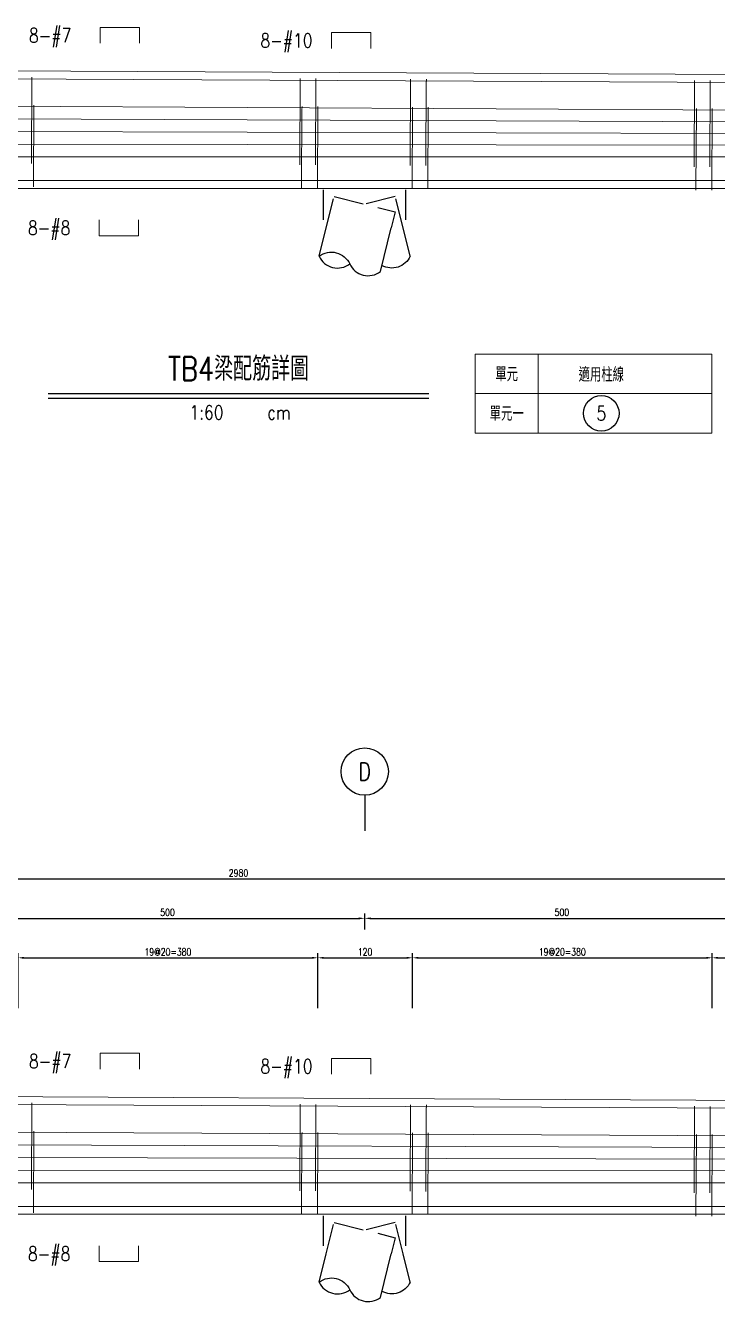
# Model space of a CAD drawing. Extents: x -4754 to 4976, y -19960 to 3841.
# Drawn here: x 955 to 1832, y -7912 to -6293 of the extents above; entities that cross this region are included whole.
import ezdxf
from ezdxf.enums import TextEntityAlignment as Align

# ---------------------------------------------------------------- set-up
doc = ezdxf.new("R2010")
doc.units = 0
doc.header["$LTSCALE"] = 3
doc.linetypes.add('DASHED', pattern=[19.05, 12.7, -6.35])
doc.layers.get('0').update_dxf_attribs({"linetype": 'CONTINUOUS'})
doc.layers.add('HB_0', color=7, linetype='CONTINUOUS', transparency=0.5)
for name, color, linetype in [('HB_DIM', 1, 'CONTINUOUS'), ('HB_SYMBOLS', 7, 'CONTINUOUS'), ('HB_TXT_CTEXT', 2, 'CONTINUOUS'), ('鋼筋', 3, 'CONTINUOUS')]:
    doc.layers.add(name, color=color, linetype=linetype)
doc.styles.get("Standard").update_dxf_attribs({"font": 'ROMANS.shx', "width": 0.8, "bigfont": 'chineset.shx'})
doc.dimstyles.new('30', dxfattribs={"dimscale": 3, "dimtxt": 3, "dimasz": 2.5, "dimexe": 2, "dimexo": 2, "dimgap": 1, "dimtad": 1, "dimdsep": 46, "dimtxsty": 'Standard', "dimcen": 0, "dimclrd": 256, "dimclre": 256, "dimclrt": 2, "dimadec": 0, "dimazin": 0, "dimtfac": 1, "dimtix": 1, "dimtmove": 2, "dimatfit": 3, "dimfxl": 1, "dimtolj": 1, "dimtzin": 0, "dimarcsym": 0})

# ---------------------------------------------------------------- blocks, each defined once
blk = doc.blocks.new('pile_racked_Transverse')
at = {"layer": 'HB_0', "color": 252, "linetype": 'DASHED'}
for p, q in [((-52.2, -40), (-52.2, 0)), ((52.2, -40), (52.2, 0))]:
    blk.add_line(p, q, dxfattribs=at)
at = {"layer": 'HB_0', "linetype": 'Continuous'}
for p, q in [((-57.7, -86), (-48.7, -50)), ((19.9, -105.4), (33.7, -50)), ((57.7, -86), (48.7, -50))]:
    blk.add_line(p, q, dxfattribs=at)
at = {"layer": 'HB_0', "color": 252, "linetype": 'DASHED'}
for points in [[(-48.7, -50), (-38.8, -10.3), (38.8, -29.7), (33.7, -50)], [(48.7, -50), (38.8, -10.3), (0, -20)]]:
    blk.add_lwpolyline(points, dxfattribs=at)
at = {"layer": 'HB_0', "linetype": 'Continuous'}
for points in [[(-57.7, -86, -0.48), (-18.9, -95.7, 0.48), (19.9, -105.4, 0.48)], [(-57.7, -86, 0.48), (-18.9, -95.7, 0.48)], [(57.7, -86, -0.439137), (21.8, -97.6, -0.439137)]]:
    blk.add_lwpolyline(points, format="xyb", dxfattribs=at)
blk = doc.blocks.new('title_beam')
at = {"color": 3, "linetype": 'Continuous'}
blk.add_line((-241.2, 0), (241.2, 0), dxfattribs=at)
at = {"color": 1, "linetype": 'Continuous'}
blk.add_line((-241.2, -6), (241.2, -6), dxfattribs=at)
at = {"color": 3, "linetype": 'Continuous', "width": 0.8}
blk.add_attdef('TITLE', text='', height=30, dxfattribs=at).set_placement((0, 33), align=Align.MIDDLE)
at = {"linetype": 'Continuous', "width": 0.8}
blk.add_attdef('SCALE', text='', height=18, dxfattribs=at).set_placement((-40.6, -24), align=Align.MIDDLE)
blk.add_attdef('CM', (36.5, -33), '', height=18, dxfattribs=at)
blk = doc.blocks.new('line_tag')
at = {"layer": 'HB_SYMBOLS', "color": 4, "linetype": 'Continuous'}
blk.add_circle((0, 0), 22.5, dxfattribs=at)
at = {"color": 4, "linetype": 'Continuous', "width": 0.8}
blk.add_attdef('A', text='', height=18, dxfattribs=at).set_placement((0, 0), align=Align.MIDDLE)
blk = doc.blocks.new('line_guide')
at = {"color": 4, "linetype": 'Continuous'}
blk.add_line((0, 0), (0, -45), dxfattribs=at)
blk.add_circle((0, 30), 30, dxfattribs=at)
at = {"color": 4, "linetype": 'Continuous', "width": 0.8}
blk.add_attdef('A', text='', height=22.5, dxfattribs=at).set_placement((0, 30), align=Align.MIDDLE)
blk = doc.blocks.new('*D224')
at = {"layer": 'HB_DIM', "linetype": 'Continuous', "lineweight": -2}
for p, q in [((945.1, -7538.8), (945.1, -7468.8)), ((952.6, -7474.8), (1317.6, -7474.8)), ((1325.1, -7538.8), (1325.1, -7468.8))]:
    blk.add_line(p, q, dxfattribs=at)
at = {"layer": 'HB_DIM'}
for points in [[(952.6, -7473.6), (952.6, -7476.1), (945.1, -7474.8)], [(1317.6, -7476.1), (1317.6, -7473.6), (1325.1, -7474.8)]]:
    blk.add_solid(points, dxfattribs=at)
at = {"layer": 'HB_DIM', "color": 2, "linetype": 'Continuous', "insert": (1135.1, -7467.3), "char_height": 9, "attachment_point": 5, "rotation": 0}
blk.add_mtext('\\A1;19@20=380', dxfattribs=at)
blk = doc.blocks.new('*D225')
at = {"layer": 'HB_DIM', "linetype": 'Continuous', "lineweight": -2}
for p, q in [((1325.1, -7538.8), (1325.1, -7468.8)), ((1332.6, -7474.8), (1437.6, -7474.8)), ((1445.1, -7538.8), (1445.1, -7468.8))]:
    blk.add_line(p, q, dxfattribs=at)
at = {"layer": 'HB_DIM'}
for points in [[(1332.6, -7473.6), (1332.6, -7476.1), (1325.1, -7474.8)], [(1437.6, -7476.1), (1437.6, -7473.6), (1445.1, -7474.8)]]:
    blk.add_solid(points, dxfattribs=at)
at = {"layer": 'HB_DIM', "color": 2, "linetype": 'Continuous', "insert": (1385.1, -7467.3), "char_height": 9, "attachment_point": 5, "rotation": 0}
blk.add_mtext('\\A1;120', dxfattribs=at)
blk = doc.blocks.new('*D226')
at = {"layer": 'HB_DIM', "linetype": 'Continuous', "lineweight": -2}
for p, q in [((1445.1, -7538.8), (1445.1, -7468.8)), ((1452.6, -7474.8), (1817.6, -7474.8)), ((1825.1, -7538.8), (1825.1, -7468.8))]:
    blk.add_line(p, q, dxfattribs=at)
at = {"layer": 'HB_DIM'}
for points in [[(1452.6, -7473.6), (1452.6, -7476.1), (1445.1, -7474.8)], [(1817.6, -7476.1), (1817.6, -7473.6), (1825.1, -7474.8)]]:
    blk.add_solid(points, dxfattribs=at)
at = {"layer": 'HB_DIM', "color": 2, "linetype": 'Continuous', "insert": (1635.1, -7467.3), "char_height": 9, "attachment_point": 5, "rotation": 0}
blk.add_mtext('\\A1;19@20=380', dxfattribs=at)
blk = doc.blocks.new('*D227')
at = {"layer": 'HB_DIM', "linetype": 'Continuous', "lineweight": -2}
for p, q in [((1825.1, -7538.8), (1825.1, -7468.8)), ((1832.6, -7474.8), (1937.6, -7474.8)), ((1945.1, -7538.8), (1945.1, -7468.8))]:
    blk.add_line(p, q, dxfattribs=at)
at = {"layer": 'HB_DIM'}
for points in [[(1832.6, -7473.6), (1832.6, -7476.1), (1825.1, -7474.8)], [(1937.6, -7476.1), (1937.6, -7473.6), (1945.1, -7474.8)]]:
    blk.add_solid(points, dxfattribs=at)
at = {"layer": 'HB_DIM', "color": 2, "linetype": 'Continuous', "insert": (1885.1, -7467.3), "char_height": 9, "attachment_point": 5, "rotation": 0}
blk.add_mtext('\\A1;120', dxfattribs=at)
blk = doc.blocks.new('*D232')
at = {"layer": 'HB_DIM', "linetype": 'Continuous', "lineweight": -2}
for p, q in [((-265.4, -7538.8), (-265.4, -7368.8)), ((-257.9, -7374.8), (2707.1, -7374.8)), ((2714.6, -7553.8), (2714.6, -7368.8))]:
    blk.add_line(p, q, dxfattribs=at)
at = {"layer": 'HB_DIM'}
for points in [[(-257.9, -7373.6), (-257.9, -7376.1), (-265.4, -7374.8)], [(2707.1, -7376.1), (2707.1, -7373.6), (2714.6, -7374.8)]]:
    blk.add_solid(points, dxfattribs=at)
at = {"layer": 'HB_DIM', "color": 2, "linetype": 'Continuous', "insert": (1224.6, -7367.3), "char_height": 9, "attachment_point": 5, "rotation": 0}
blk.add_mtext('\\A1;2980', dxfattribs=at)
blk = doc.blocks.new('*D236')
at = {"layer": 'HB_DIM', "linetype": 'Continuous', "lineweight": -2}
for p, q in [((884.6, -7438.8), (884.6, -7418.8)), ((892.1, -7424.8), (1377.1, -7424.8)), ((1384.6, -7438.8), (1384.6, -7418.8))]:
    blk.add_line(p, q, dxfattribs=at)
at = {"layer": 'HB_DIM'}
for points in [[(892.1, -7423.6), (892.1, -7426.1), (884.6, -7424.8)], [(1377.1, -7426.1), (1377.1, -7423.6), (1384.6, -7424.8)]]:
    blk.add_solid(points, dxfattribs=at)
at = {"layer": 'HB_DIM', "color": 2, "linetype": 'Continuous', "insert": (1134.6, -7417.3), "char_height": 9, "attachment_point": 5, "rotation": 0}
blk.add_mtext('\\A1;500', dxfattribs=at)
blk = doc.blocks.new('*D237')
at = {"layer": 'HB_DIM', "linetype": 'Continuous', "lineweight": -2}
for p, q in [((1384.6, -7438.8), (1384.6, -7418.8)), ((1392.1, -7424.8), (1877.1, -7424.8)), ((1884.6, -7438.8), (1884.6, -7418.8))]:
    blk.add_line(p, q, dxfattribs=at)
at = {"layer": 'HB_DIM'}
for points in [[(1392.1, -7423.6), (1392.1, -7426.1), (1384.6, -7424.8)], [(1877.1, -7426.1), (1877.1, -7423.6), (1884.6, -7424.8)]]:
    blk.add_solid(points, dxfattribs=at)
at = {"layer": 'HB_DIM', "color": 2, "linetype": 'Continuous', "insert": (1634.6, -7417.3), "char_height": 9, "attachment_point": 5, "rotation": 0}
blk.add_mtext('\\A1;500', dxfattribs=at)

msp = doc.modelspace()

# ---------------------------------------------------------------- linework, layer by layer
at = {"layer": 'HB_0', "lineweight": 5}
for points in [[(-265.427, -6499.802), (-265.427, -6344.802), (2714.573, -6359.802), (2714.573, -6499.802), (-265.427, -6499.802)], [(-265.427, -7799.802), (-265.427, -7644.802), (2714.573, -7659.802), (2714.573, -7799.802), (-265.427, -7799.802)]]:
    msp.add_lwpolyline(points, dxfattribs=at)
at = {"layer": 'HB_DIM', "color": 1, "linetype": 'Continuous'}
for points in [[(1224.523, -6362.301, 0, 1.25, 0), (1224.523, -6347.301, 0, 0, 0), (1224.523, -6312.301, 0, 0, 0), (1242.523, -6312.301, 0, 0, 0)], [(1224.523, -7662.301, 0, 1.25, 0), (1224.523, -7647.301, 0, 0, 0), (1224.523, -7612.301, 0, 0, 0), (1242.523, -7612.301, 0, 0, 0)]]:
    msp.add_lwpolyline(points, format="xyseb", dxfattribs=at)
at = {"layer": 'HB_TXT_CTEXT', "color": 4, "lineweight": 5, "true_color": 0x00ffff}
for p, q in [((1604.573, -6709.802), (1604.573, -6809.802)), ((1524.573, -6759.802), (1824.573, -6759.802))]:
    msp.add_line(p, q, dxfattribs=at)
msp.add_lwpolyline([(1524.573, -6709.802), (1524.573, -6809.802), (1824.573, -6809.802), (1824.573, -6709.802), (1524.573, -6709.802)], dxfattribs=at)
at = {"layer": 'HB_TXT_CTEXT', "lineweight": 5}
for points in [[(1049.051, -6315.823, -50), (1049.051, -6295.823, -50), (1099.051, -6295.823, -50), (1099.051, -6315.823, -50)], [(1342.523, -6322.301, -38), (1342.523, -6302.301, -38), (1392.523, -6302.301, -38), (1392.523, -6322.301, -38)], [(1047.798, -6539.808, -50), (1047.798, -6559.808, -50), (1097.798, -6559.808, -50), (1097.798, -6539.808, -50)], [(1049.051, -7615.823, -50), (1049.051, -7595.823, -50), (1099.051, -7595.823, -50), (1099.051, -7615.823, -50)], [(1342.523, -7622.301, -38), (1342.523, -7602.301, -38), (1392.523, -7602.301, -38), (1392.523, -7622.301, -38)], [(1047.798, -7839.808, -50), (1047.798, -7859.808, -50), (1097.798, -7859.808, -50), (1097.798, -7839.808, -50)]]:
    msp.add_polyline3d(points, dxfattribs=at)
at = {"layer": '鋼筋', "lineweight": 5}
for p, q in [((-244.987, -6354.905, -38), (2694.033, -6369.698, -38)), ((-244.987, -6354.905, -27.143), (2694.033, -6369.698, -27.143)), ((-244.987, -6354.905, -16.286), (2694.033, -6369.698, -16.286)), ((-244.987, -6354.905, -5.429), (2694.033, -6369.698, -5.429)), ((-244.987, -6354.905, 5.429), (2694.033, -6369.698, 5.429)), ((-244.987, -6354.905, 16.286), (2694.033, -6369.698, 16.286)), ((-244.987, -6354.905, 27.143), (2694.033, -6369.698, 27.143)), ((-244.987, -6354.905, 38), (2694.033, -6369.698, 38)), ((962.743, -6361.942, 40.245), (962.224, -6465.081, 40.245)), ((962.224, -6465.081, -40.245), (962.743, -6361.942, -40.245)), ((962.705, -6369.562, 33.895), (962.743, -6361.942, 33.895)), ((962.743, -6361.942, -33.895), (962.705, -6369.562, -33.895)), ((1302.739, -6363.653, 40.245), (1302.219, -6466.793, 40.245)), ((1302.219, -6466.793, -40.245), (1302.739, -6363.653, -40.245)), ((1302.7, -6371.273, 33.895), (1302.739, -6363.653, 33.895)), ((1302.739, -6363.653, -33.895), (1302.7, -6371.273, -33.895)), ((1322.738, -6363.754, 40.245), (1322.219, -6466.893, 40.245)), ((1322.219, -6466.893, -40.245), (1322.738, -6363.754, -40.245)), ((1322.7, -6371.374, 33.895), (1322.738, -6363.754, 33.895)), ((1322.738, -6363.754, -33.895), (1322.7, -6371.374, -33.895)), ((1442.737, -6364.358, 40.245), (1442.218, -6467.497, 40.245)), ((1442.218, -6467.497, -40.245), (1442.737, -6364.358, -40.245)), ((1442.698, -6371.978, 33.895), (1442.737, -6364.358, 33.895)), ((1442.737, -6364.358, -33.895), (1442.698, -6371.978, -33.895)), ((1462.737, -6364.459, 40.245), (1462.217, -6467.598, 40.245)), ((1462.217, -6467.598, -40.245), (1462.737, -6364.459, -40.245)), ((1462.698, -6372.079, 33.895), (1462.737, -6364.459, 33.895)), ((1462.737, -6364.459, -33.895), (1462.698, -6372.079, -33.895)), ((1802.732, -6366.17, 40.245), (1802.213, -6469.309, 40.245)), ((1802.213, -6469.309, -40.245), (1802.732, -6366.17, -40.245)), ((1802.694, -6373.79, 33.895), (1802.732, -6366.17, 33.895)), ((1802.732, -6366.17, -33.895), (1802.694, -6373.79, -33.895)), ((1822.732, -6366.271, 40.245), (1822.213, -6469.41, 40.245)), ((1822.213, -6469.41, -40.245), (1822.732, -6366.271, -40.245)), ((1822.694, -6373.891, 33.895), (1822.732, -6366.271, 33.895)), ((1822.732, -6366.271, -33.895), (1822.694, -6373.891, -33.895)), ((-245.103, -6389.902, -50), (2695.282, -6404.703, -50)), ((-245.103, -6389.902, -35.714), (2695.282, -6404.703, -35.714)), ((-245.103, -6389.902, -21.429), (2695.282, -6404.703, -21.429)), ((-245.103, -6389.902, -7.143), (2695.282, -6404.703, -7.143)), ((-245.103, -6389.902, 7.143), (2695.282, -6404.703, 7.143)), ((-245.103, -6389.902, 21.429), (2695.282, -6404.703, 21.429)), ((-245.103, -6389.902, 35.714), (2695.282, -6404.703, 35.714)), ((-245.103, -6389.902, 50), (2695.282, -6404.703, 50)), ((-242.961, -6407.406, -50), (2692.983, -6418.449, -50)), ((-242.961, -6407.406, 50), (2692.983, -6418.449, 50)), ((965.104, -6397.486, 51.745), (964.615, -6494.623, 51.745)), ((964.615, -6494.623, -51.745), (965.104, -6397.486, -51.745)), ((965.066, -6405.106, 45.395), (965.104, -6397.486, 45.395)), ((965.104, -6397.486, -45.395), (965.066, -6405.106, -45.395)), ((1305.1, -6399.197, 51.745), (1304.611, -6496.335, 51.745)), ((1304.611, -6496.335, -51.745), (1305.1, -6399.197, -51.745)), ((1305.061, -6406.817, 45.395), (1305.1, -6399.197, 45.395)), ((1305.1, -6399.197, -45.395), (1305.061, -6406.817, -45.395)), ((1325.099, -6399.298, 51.745), (1324.61, -6496.435, 51.745)), ((1324.61, -6496.435, -51.745), (1325.099, -6399.298, -51.745)), ((1325.061, -6406.918, 45.395), (1325.099, -6399.298, 45.395)), ((1325.099, -6399.298, -45.395), (1325.061, -6406.918, -45.395)), ((1445.098, -6399.902, 51.745), (1444.609, -6497.039, 51.745)), ((1444.609, -6497.039, -51.745), (1445.098, -6399.902, -51.745)), ((1445.06, -6407.522, 45.395), (1445.098, -6399.902, 45.395)), ((1445.098, -6399.902, -45.395), (1445.06, -6407.522, -45.395)), ((1465.098, -6400.003, 51.745), (1464.609, -6497.14, 51.745)), ((1464.609, -6497.14, -51.745), (1465.098, -6400.003, -51.745)), ((1465.059, -6407.623, 45.395), (1465.098, -6400.003, 45.395)), ((1465.098, -6400.003, -45.395), (1465.059, -6407.623, -45.395)), ((1805.093, -6401.714, 51.745), (1804.604, -6498.852, 51.745)), ((1804.604, -6498.852, -51.745), (1805.093, -6401.714, -51.745)), ((1805.055, -6409.334, 45.395), (1805.093, -6401.714, 45.395)), ((1805.093, -6401.714, -45.395), (1805.055, -6409.334, -45.395)), ((1825.093, -6401.815, 51.745), (1824.604, -6498.952, 51.745)), ((1824.604, -6498.952, -51.745), (1825.093, -6401.815, -51.745)), ((1825.055, -6409.435, 45.395), (1825.093, -6401.815, 45.395)), ((1825.093, -6401.815, -45.395), (1825.055, -6409.435, -45.395)), ((-243.049, -6424.898, -50), (2692.906, -6432.206, -50)), ((-243.049, -6424.898, 50), (2692.906, -6432.206, 50)), ((-243.137, -6442.39, -50), (2692.825, -6445.964, -50)), ((-243.137, -6442.39, 50), (2692.825, -6445.964, 50)), ((-250.29, -6459.832, -50), (2699.93, -6459.772, -50)), ((-250.29, -6459.832, -35.714), (2699.93, -6459.772, -35.714)), ((-250.29, -6459.832, -21.429), (2699.93, -6459.772, -21.429)), ((-250.29, -6459.832, -7.143), (2699.93, -6459.772, -7.143)), ((-250.29, -6459.832, 7.143), (2699.93, -6459.772, 7.143)), ((-250.29, -6459.832, 21.429), (2699.93, -6459.772, 21.429)), ((-250.29, -6459.832, 35.714), (2699.93, -6459.772, 35.714)), ((-250.29, -6459.832, 50), (2699.93, -6459.772, 50)), ((962.208, -6468.256, 37.07), (962.208, -6468.256, -37.07)), ((1302.203, -6469.968, 37.07), (1302.203, -6469.968, -37.07)), ((1322.203, -6470.068, 37.07), (1322.203, -6470.068, -37.07)), ((1442.202, -6470.672, 37.07), (1442.202, -6470.672, -37.07)), ((1462.201, -6470.773, 37.07), (1462.201, -6470.773, -37.07)), ((1802.197, -6472.484, 37.07), (1802.197, -6472.484, -37.07)), ((1822.197, -6472.585, 37.07), (1822.197, -6472.585, -37.07)), ((-246.657, -6489.862, -50), (2695.973, -6489.742, -50)), ((-246.657, -6489.862, -35.714), (2695.973, -6489.742, -35.714)), ((-246.657, -6489.862, -21.429), (2695.973, -6489.742, -21.429)), ((-246.657, -6489.862, -7.143), (2695.973, -6489.742, -7.143)), ((-246.657, -6489.862, 7.143), (2695.973, -6489.742, 7.143)), ((-246.657, -6489.862, 21.429), (2695.973, -6489.742, 21.429)), ((-246.657, -6489.862, 35.714), (2695.973, -6489.742, 35.714)), ((-246.657, -6489.862, 50), (2695.973, -6489.742, 50)), ((964.599, -6497.798, 48.57), (964.599, -6497.798, -48.57)), ((1304.595, -6499.51, 48.57), (1304.595, -6499.51, -48.57)), ((1324.594, -6499.61, 48.57), (1324.594, -6499.61, -48.57)), ((1444.593, -6500.214, 48.57), (1444.593, -6500.214, -48.57)), ((1464.593, -6500.315, 48.57), (1464.593, -6500.315, -48.57)), ((1804.588, -6502.027, 48.57), (1804.588, -6502.027, -48.57)), ((1824.588, -6502.127, 48.57), (1824.588, -6502.127, -48.57)), ((-244.987, -7654.905, -38), (2694.033, -7669.698, -38)), ((-244.987, -7654.905, -27.143), (2694.033, -7669.698, -27.143)), ((-244.987, -7654.905, -16.286), (2694.033, -7669.698, -16.286)), ((-244.987, -7654.905, -5.429), (2694.033, -7669.698, -5.429)), ((-244.987, -7654.905, 5.429), (2694.033, -7669.698, 5.429)), ((-244.987, -7654.905, 16.286), (2694.033, -7669.698, 16.286)), ((-244.987, -7654.905, 27.143), (2694.033, -7669.698, 27.143)), ((-244.987, -7654.905, 38), (2694.033, -7669.698, 38)), ((962.743, -7661.942, 40.245), (962.224, -7765.081, 40.245)), ((962.224, -7765.081, -40.245), (962.743, -7661.942, -40.245)), ((962.705, -7669.562, 33.895), (962.743, -7661.942, 33.895)), ((962.743, -7661.942, -33.895), (962.705, -7669.562, -33.895)), ((1302.739, -7663.653, 40.245), (1302.219, -7766.793, 40.245)), ((1302.219, -7766.793, -40.245), (1302.739, -7663.653, -40.245)), ((1302.7, -7671.273, 33.895), (1302.739, -7663.653, 33.895)), ((1302.739, -7663.653, -33.895), (1302.7, -7671.273, -33.895)), ((1322.738, -7663.754, 40.245), (1322.219, -7766.893, 40.245)), ((1322.219, -7766.893, -40.245), (1322.738, -7663.754, -40.245)), ((1322.7, -7671.374, 33.895), (1322.738, -7663.754, 33.895)), ((1322.738, -7663.754, -33.895), (1322.7, -7671.374, -33.895)), ((1442.737, -7664.358, 40.245), (1442.218, -7767.497, 40.245)), ((1442.218, -7767.497, -40.245), (1442.737, -7664.358, -40.245)), ((1442.698, -7671.978, 33.895), (1442.737, -7664.358, 33.895)), ((1442.737, -7664.358, -33.895), (1442.698, -7671.978, -33.895)), ((1462.737, -7664.459, 40.245), (1462.217, -7767.598, 40.245)), ((1462.217, -7767.598, -40.245), (1462.737, -7664.459, -40.245)), ((1462.698, -7672.079, 33.895), (1462.737, -7664.459, 33.895)), ((1462.737, -7664.459, -33.895), (1462.698, -7672.079, -33.895)), ((1802.732, -7666.17, 40.245), (1802.213, -7769.309, 40.245)), ((1802.213, -7769.309, -40.245), (1802.732, -7666.17, -40.245)), ((1802.694, -7673.79, 33.895), (1802.732, -7666.17, 33.895)), ((1802.732, -7666.17, -33.895), (1802.694, -7673.79, -33.895)), ((1822.732, -7666.271, 40.245), (1822.213, -7769.41, 40.245)), ((1822.213, -7769.41, -40.245), (1822.732, -7666.271, -40.245)), ((1822.694, -7673.891, 33.895), (1822.732, -7666.271, 33.895)), ((1822.732, -7666.271, -33.895), (1822.694, -7673.891, -33.895)), ((-245.103, -7689.902, -50), (2695.282, -7704.703, -50)), ((-245.103, -7689.902, -35.714), (2695.282, -7704.703, -35.714)), ((-245.103, -7689.902, -21.429), (2695.282, -7704.703, -21.429)), ((-245.103, -7689.902, -7.143), (2695.282, -7704.703, -7.143)), ((-245.103, -7689.902, 7.143), (2695.282, -7704.703, 7.143)), ((-245.103, -7689.902, 21.429), (2695.282, -7704.703, 21.429)), ((-245.103, -7689.902, 35.714), (2695.282, -7704.703, 35.714)), ((-245.103, -7689.902, 50), (2695.282, -7704.703, 50)), ((965.104, -7697.486, 51.745), (964.615, -7794.623, 51.745)), ((964.615, -7794.623, -51.745), (965.104, -7697.486, -51.745)), ((965.066, -7705.106, 45.395), (965.104, -7697.486, 45.395)), ((965.104, -7697.486, -45.395), (965.066, -7705.106, -45.395)), ((1305.1, -7699.197, 51.745), (1304.611, -7796.335, 51.745)), ((1304.611, -7796.335, -51.745), (1305.1, -7699.197, -51.745)), ((1305.061, -7706.817, 45.395), (1305.1, -7699.197, 45.395)), ((1305.1, -7699.197, -45.395), (1305.061, -7706.817, -45.395)), ((1325.099, -7699.298, 51.745), (1324.61, -7796.435, 51.745)), ((1324.61, -7796.435, -51.745), (1325.099, -7699.298, -51.745)), ((1325.061, -7706.918, 45.395), (1325.099, -7699.298, 45.395)), ((1325.099, -7699.298, -45.395), (1325.061, -7706.918, -45.395)), ((1445.098, -7699.902, 51.745), (1444.609, -7797.039, 51.745)), ((1444.609, -7797.039, -51.745), (1445.098, -7699.902, -51.745)), ((1445.06, -7707.522, 45.395), (1445.098, -7699.902, 45.395)), ((1445.098, -7699.902, -45.395), (1445.06, -7707.522, -45.395)), ((1465.098, -7700.003, 51.745), (1464.609, -7797.14, 51.745)), ((1464.609, -7797.14, -51.745), (1465.098, -7700.003, -51.745)), ((1465.059, -7707.623, 45.395), (1465.098, -7700.003, 45.395)), ((1465.098, -7700.003, -45.395), (1465.059, -7707.623, -45.395)), ((1805.093, -7701.714, 51.745), (1804.604, -7798.852, 51.745)), ((1804.604, -7798.852, -51.745), (1805.093, -7701.714, -51.745)), ((1805.055, -7709.334, 45.395), (1805.093, -7701.714, 45.395)), ((1805.093, -7701.714, -45.395), (1805.055, -7709.334, -45.395)), ((1825.093, -7701.815, 51.745), (1824.604, -7798.952, 51.745)), ((1824.604, -7798.952, -51.745), (1825.093, -7701.815, -51.745)), ((1825.055, -7709.435, 45.395), (1825.093, -7701.815, 45.395)), ((1825.093, -7701.815, -45.395), (1825.055, -7709.435, -45.395)), ((-242.961, -7707.406, -50), (2692.983, -7718.449, -50)), ((-242.961, -7707.406, 50), (2692.983, -7718.449, 50)), ((-243.049, -7724.898, -50), (2692.906, -7732.206, -50)), ((-243.049, -7724.898, 50), (2692.906, -7732.206, 50)), ((-243.137, -7742.39, -50), (2692.825, -7745.964, -50)), ((-243.137, -7742.39, 50), (2692.825, -7745.964, 50)), ((-250.29, -7759.832, -50), (2699.93, -7759.772, -50)), ((-250.29, -7759.832, -35.714), (2699.93, -7759.772, -35.714)), ((-250.29, -7759.832, -21.429), (2699.93, -7759.772, -21.429)), ((-250.29, -7759.832, -7.143), (2699.93, -7759.772, -7.143)), ((-250.29, -7759.832, 7.143), (2699.93, -7759.772, 7.143)), ((-250.29, -7759.832, 21.429), (2699.93, -7759.772, 21.429)), ((-250.29, -7759.832, 35.714), (2699.93, -7759.772, 35.714)), ((-250.29, -7759.832, 50), (2699.93, -7759.772, 50)), ((962.208, -7768.256, 37.07), (962.208, -7768.256, -37.07)), ((1302.203, -7769.968, 37.07), (1302.203, -7769.968, -37.07)), ((1322.203, -7770.068, 37.07), (1322.203, -7770.068, -37.07)), ((1442.202, -7770.672, 37.07), (1442.202, -7770.672, -37.07)), ((1462.201, -7770.773, 37.07), (1462.201, -7770.773, -37.07)), ((1802.197, -7772.484, 37.07), (1802.197, -7772.484, -37.07)), ((1822.197, -7772.585, 37.07), (1822.197, -7772.585, -37.07)), ((-246.657, -7789.862, -50), (2695.973, -7789.742, -50)), ((-246.657, -7789.862, -35.714), (2695.973, -7789.742, -35.714)), ((-246.657, -7789.862, -21.429), (2695.973, -7789.742, -21.429)), ((-246.657, -7789.862, -7.143), (2695.973, -7789.742, -7.143)), ((-246.657, -7789.862, 7.143), (2695.973, -7789.742, 7.143)), ((-246.657, -7789.862, 21.429), (2695.973, -7789.742, 21.429)), ((-246.657, -7789.862, 35.714), (2695.973, -7789.742, 35.714)), ((-246.657, -7789.862, 50), (2695.973, -7789.742, 50)), ((964.599, -7797.798, 48.57), (964.599, -7797.798, -48.57)), ((1304.595, -7799.51, 48.57), (1304.595, -7799.51, -48.57)), ((1324.594, -7799.61, 48.57), (1324.594, -7799.61, -48.57)), ((1444.593, -7800.214, 48.57), (1444.593, -7800.214, -48.57)), ((1464.593, -7800.315, 48.57), (1464.593, -7800.315, -48.57)), ((1804.588, -7802.027, 48.57), (1804.588, -7802.027, -48.57)), ((1824.588, -7802.127, 48.57), (1824.588, -7802.127, -48.57))]:
    msp.add_line(p, q, dxfattribs=at)
at = {"layer": '鋼筋', "lineweight": 5, "extrusion": (0.999987, -0.005033, 0)}
for centre, start, end in [((-6357.015, 37.07, 994.753), 270, 90), ((-6357.015, -37.07, 994.753), 270, 90), ((-6357.015, 37.07, 1334.753), 270, 90), ((-6357.015, -37.07, 1334.753), 270, 90), ((-6357.015, 37.07, 1354.753), 270, 90), ((-6357.015, -37.07, 1354.753), 270, 90), ((-6357.015, 37.07, 1474.753), 270, 90), ((-6357.015, -37.07, 1474.753), 270, 90), ((-6357.015, 37.07, 1494.753), 270, 90), ((-6357.015, -37.07, 1494.753), 270, 90), ((-6357.015, 37.07, 1834.753), 270, 90), ((-6357.015, -37.07, 1834.753), 270, 90), ((-6357.015, 37.07, 1854.753), 270, 90), ((-6357.015, -37.07, 1854.753), 270, 90), ((-6392.547, 48.57, 997.293), 270, 90), ((-6392.547, -48.57, 997.293), 270, 90), ((-6392.547, 48.57, 1337.293), 270, 90), ((-6392.547, -48.57, 1337.293), 270, 90), ((-6392.547, 48.57, 1357.293), 270, 90), ((-6392.547, -48.57, 1357.293), 270, 90), ((-6392.547, 48.57, 1477.293), 270, 90), ((-6392.547, -48.57, 1477.293), 270, 90), ((-6392.547, 48.57, 1497.293), 270, 90), ((-6392.547, -48.57, 1497.293), 270, 90), ((-6392.547, 48.57, 1837.293), 270, 90), ((-6392.547, -48.57, 1837.293), 270, 90), ((-6392.547, 48.57, 1857.293), 270, 90), ((-6392.547, -48.57, 1857.293), 270, 90), ((-6460.156, 37.07, 994.753), 90, 180), ((-6460.156, -37.07, 994.753), 180, 270), ((-6460.156, 37.07, 1334.753), 90, 180), ((-6460.156, -37.07, 1334.753), 180, 270), ((-6460.156, 37.07, 1354.753), 90, 180), ((-6460.156, -37.07, 1354.753), 180, 270), ((-6460.156, 37.07, 1474.753), 90, 180), ((-6460.156, -37.07, 1474.753), 180, 270), ((-6460.156, 37.07, 1494.753), 90, 180), ((-6460.156, -37.07, 1494.753), 180, 270), ((-6460.156, 37.07, 1834.753), 90, 180), ((-6460.156, -37.07, 1834.753), 180, 270), ((-6460.156, 37.07, 1854.753), 90, 180), ((-6460.156, -37.07, 1854.753), 180, 270), ((-6489.686, 48.57, 997.293), 90, 180), ((-6489.686, -48.57, 997.293), 180, 270), ((-6489.686, 48.57, 1337.293), 90, 180), ((-6489.686, -48.57, 1337.293), 180, 270), ((-6489.686, 48.57, 1357.293), 90, 180), ((-6489.686, -48.57, 1357.293), 180, 270), ((-6489.686, 48.57, 1477.293), 90, 180), ((-6489.686, -48.57, 1477.293), 180, 270), ((-6489.686, 48.57, 1497.293), 90, 180), ((-6489.686, -48.57, 1497.293), 180, 270), ((-6489.686, 48.57, 1837.293), 90, 180), ((-6489.686, -48.57, 1837.293), 180, 270), ((-6489.686, 48.57, 1857.293), 90, 180), ((-6489.686, -48.57, 1857.293), 180, 270), ((-7656.999, 37.07, 1001.297), 270, 90), ((-7656.999, -37.07, 1001.297), 270, 90), ((-7656.999, 37.07, 1341.297), 270, 90), ((-7656.999, -37.07, 1341.297), 270, 90), ((-7656.999, 37.07, 1361.297), 270, 90), ((-7656.999, -37.07, 1361.297), 270, 90), ((-7656.999, 37.07, 1481.297), 270, 90), ((-7656.999, -37.07, 1481.297), 270, 90), ((-7656.999, 37.07, 1501.297), 270, 90), ((-7656.999, -37.07, 1501.297), 270, 90), ((-7656.999, 37.07, 1841.297), 270, 90), ((-7656.999, -37.07, 1841.297), 270, 90), ((-7656.999, 37.07, 1861.297), 270, 90), ((-7656.999, -37.07, 1861.297), 270, 90), ((-7692.531, 48.57, 1003.837), 270, 90), ((-7692.531, -48.57, 1003.837), 270, 90), ((-7692.531, 48.57, 1343.837), 270, 90), ((-7692.531, -48.57, 1343.837), 270, 90), ((-7692.531, 48.57, 1363.837), 270, 90), ((-7692.531, -48.57, 1363.837), 270, 90), ((-7692.531, 48.57, 1483.837), 270, 90), ((-7692.531, -48.57, 1483.837), 270, 90), ((-7692.531, 48.57, 1503.837), 270, 90), ((-7692.531, -48.57, 1503.837), 270, 90), ((-7692.531, 48.57, 1843.837), 270, 90), ((-7692.531, -48.57, 1843.837), 270, 90), ((-7692.531, 48.57, 1863.837), 270, 90), ((-7692.531, -48.57, 1863.837), 270, 90), ((-7760.139, 37.07, 1001.297), 90, 180), ((-7760.139, -37.07, 1001.297), 180, 270), ((-7760.139, 37.07, 1341.297), 90, 180), ((-7760.139, -37.07, 1341.297), 180, 270), ((-7760.139, 37.07, 1361.297), 90, 180), ((-7760.139, -37.07, 1361.297), 180, 270), ((-7760.139, 37.07, 1481.297), 90, 180), ((-7760.139, -37.07, 1481.297), 180, 270), ((-7760.139, 37.07, 1501.297), 90, 180), ((-7760.139, -37.07, 1501.297), 180, 270), ((-7760.139, 37.07, 1841.297), 90, 180), ((-7760.139, -37.07, 1841.297), 180, 270), ((-7760.139, 37.07, 1861.297), 90, 180), ((-7760.139, -37.07, 1861.297), 180, 270), ((-7789.669, 48.57, 1003.837), 90, 180), ((-7789.669, -48.57, 1003.837), 180, 270), ((-7789.669, 48.57, 1343.837), 90, 180), ((-7789.669, -48.57, 1343.837), 180, 270), ((-7789.669, 48.57, 1363.837), 90, 180), ((-7789.669, -48.57, 1363.837), 180, 270), ((-7789.669, 48.57, 1483.837), 90, 180), ((-7789.669, -48.57, 1483.837), 180, 270), ((-7789.669, 48.57, 1503.837), 90, 180), ((-7789.669, -48.57, 1503.837), 180, 270), ((-7789.669, 48.57, 1843.837), 90, 180), ((-7789.669, -48.57, 1843.837), 180, 270), ((-7789.669, 48.57, 1863.837), 90, 180), ((-7789.669, -48.57, 1863.837), 180, 270)]:
    msp.add_arc(centre, 3.175, start, end, dxfattribs=at)

# ---------------------------------------------------------------- block references
at = {"layer": 'HB_0', "linetype": 'Continuous'}
for p in [(1384.573, -6499.802), (1384.573, -7799.802)]:
    msp.add_blockref('pile_racked_Transverse', p, dxfattribs=at)
msp.add_blockref('line_guide', (1384.573, -7268.802), dxfattribs=at).add_auto_attribs({'A': 'D'})
at = {"layer": 'HB_TXT_CTEXT', "linetype": 'Continuous'}
for name, p, values in [('title_beam', (1224.573, -6759.802), {'TITLE': 'TB4梁配筋詳圖', 'SCALE': '1:60', 'CM': 'cm'}), ('line_tag', (1684.573, -6784.802), {'A': '5'})]:
    msp.add_blockref(name, p, dxfattribs=at).add_auto_attribs(values)

# ---------------------------------------------------------------- texts
at = {"layer": 'HB_TXT_CTEXT', "linetype": 'Continuous', "width": 0.8}
for s, p in [(' 8-#7', (949.051, -6305.823, -50)), (' 8-#10', (1242.523, -6312.301, -38)), (' 8-#8', (947.798, -6549.808, -50)), (' 8-#7', (949.051, -7605.823, -50)), (' 8-#10', (1242.523, -7612.301, -38)), (' 8-#8', (947.798, -7849.808, -50))]:
    msp.add_text(s, height=18, dxfattribs=at).set_placement(p, align=Align.MIDDLE_LEFT)
for s, p in [('單元', (1564.573, -6734.802)), ('適用柱線', (1684.573, -6734.802)), ('單元一', (1564.573, -6784.802))]:
    msp.add_text(s, height=18, dxfattribs=at).set_placement(p, align=Align.MIDDLE)

# ---------------------------------------------------------------- dimensions: what is measured, and where the dimension line sits
at = {"layer": 'HB_DIM', "linetype": 'Continuous'}
for base, p1, p2, picture, middle in [((2714.573, -7374.802), (-265.427, -7544.802), (2714.573, -7559.802), '*D232', (1224.573, -7367.302)), ((1384.573, -7424.802), (884.573, -7444.802, -1619), (1384.573, -7444.802, -1119), '*D236', (1134.573, -7417.302)), ((1884.573, -7424.802), (1384.573, -7444.802, -1119), (1884.573, -7444.802, -619), '*D237', (1634.573, -7417.302)), ((1445.06, -7474.802), (1325.061, -7544.802, 45.395), (1445.06, -7544.802, 45.395), '*D225', (1385.06, -7467.302)), ((1945.053, -7474.802), (1825.055, -7544.802, 45.395), (1945.053, -7544.802, 45.395), '*D227', (1885.054, -7467.302))]:
    dim = msp.add_linear_dim(base=base, p1=p1, p2=p2, angle=0, dimstyle='30', override={"dimdec": 0, "dimpost": '<>'}, dxfattribs=at)
    dim.commit()
    dim.dimension.update_dxf_attribs({"geometry": picture, "text_midpoint": middle})
for base, p1, p2, picture, middle in [((1325.061, -7474.802), (945.066, -7544.802, 45.395), (1325.061, -7544.802, 45.395), '*D224', (1135.063, -7467.302)), ((1825.055, -7474.802), (1445.06, -7544.802, 45.395), (1825.055, -7544.802, 45.395), '*D226', (1635.057, -7467.302))]:
    dim = msp.add_linear_dim(base=base, p1=p1, p2=p2, angle=0, text='19@20=<>', dimstyle='30', override={"dimdec": 0, "dimpost": '<>'}, dxfattribs=at)
    dim.commit()
    dim.dimension.update_dxf_attribs({"geometry": picture, "text_midpoint": middle})

doc.saveas('drawing.dxf')
